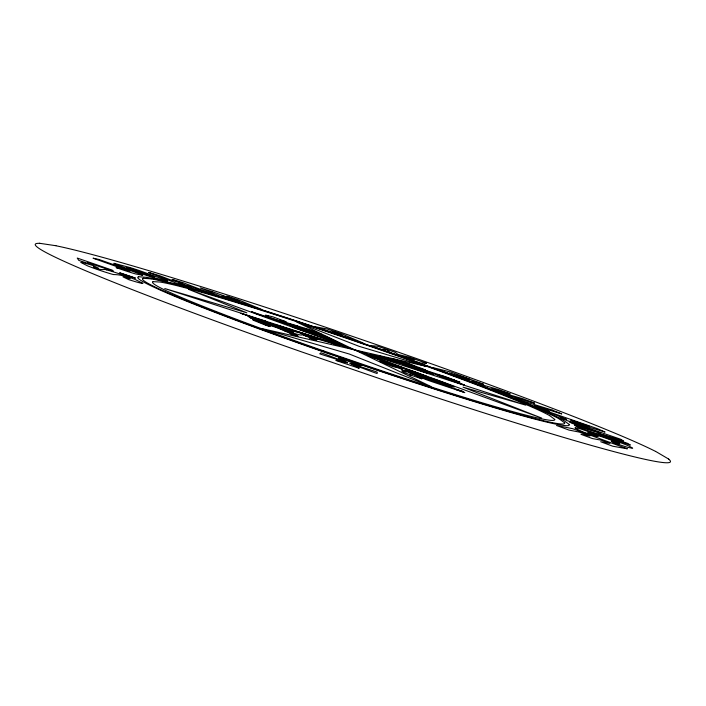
<?xml version="1.0" encoding="UTF-8"?>
<svg xmlns="http://www.w3.org/2000/svg" width="706" height="706" viewBox="0 0 706 706"><rect width="100%" height="100%" fill="white"/><g stroke="black" fill="none" stroke-linecap="round" stroke-linejoin="round"><path stroke-width="1.06" d="M129.745 271.28L93.042 258.184L98.964 259.464L137.132 272.94A14.835 0.635 18.5 0 1 140.335 274.175L142.356 275.093A17.438 0.75 18.5 0 1 142.753 275.322L135.473 273.902A16.6 0.715 18.5 0 1 126.753 271.219A18.727 0.803 18.5 0 1 124.918 270.61L116.058 267.609L119.605 268.051A27.243 1.156 18.5 0 0 123.1 269.26L129.789 271.254M464.636 392.642A13.246 0.644 19.1 0 0 464.689 392.571L432.31 381.805A16.573 0.821 19.1 0 0 431.331 381.487L426.927 379.925A13.414 0.653 19.1 0 1 424.765 379.087L421.914 377.798L423.909 378.125A18.144 0.882 19.1 0 1 425.206 378.451L463.189 391.583L458.353 390.083A11.464 0.556 19.1 0 0 456.985 389.686L455.741 389.377L464.672 392.545M153.025 281.632L160.262 282.056A212.321 9.743 18.9 0 1 341.201 336.435L376.527 348.535A212.321 9.743 18.9 0 1 549.683 415.64M297.906 336.082L296.767 335.835A72.241 3.468 18.7 0 1 295.47 335.526L291.613 334.265A9.09 0.45 18.8 0 1 290.837 333.912L290.457 333.656L291.931 333.929M143.133 278.288L151.031 278.844M138.508 276.734L146.724 277.343M289.063 330.743L269.207 322.845L275.084 325.325A14.738 0.697 18.7 0 1 276.072 325.793L270.804 324.416L274.149 325.704A14.411 0.688 18.8 0 0 274.66 326.093A15.629 0.741 18.8 0 0 275.561 326.525C286.054 330.337 283.318 329.623 289.081 330.761M409.568 374.674L410.989 375.027L403.788 372.415L401.74 370.915L406.418 371.868L402.552 370.341L409.251 372.336L413.487 373.915L409.833 373.077L411.792 373.924L423.768 377.842L419.135 376.554A12.452 0.609 19.1 0 0 417.705 376.192L416.628 376.13L421.914 378.857L409.595 374.709M39.457 243.27L55.906 245.723M411.457 371.921L415.146 373.042L411.421 371.471A38.309 1.827 19 0 0 408.95 370.5L399.049 366.564L407.591 369.82A89.256 3.962 19.1 0 0 411.254 371.259L424.765 376.033A12.399 0.574 19 0 0 426.106 376.369L426.742 376.466L410.274 370.376L411.527 370.924M293.272 325.254L297.853 326.428L296.405 325.934A14.932 0.635 18.8 0 1 294.693 325.466L288.463 323.648L303.253 328.943M265.73 324.813L266.365 324.998L259.014 321.883L276.452 327.531A35.15 1.73 18.7 0 1 277.387 327.902L278.243 328.237A60.698 3.018 18.6 0 1 284.871 331.017M374.992 355.877L403.382 364.27L427.439 373.006L403.453 364.764A30.87 1.368 18.9 0 0 402.958 364.464L408.933 366.229M323.719 336.127L335.888 341.139L333.161 340.513L335.165 341.298A10.246 0.45 18.9 0 0 336.515 341.801L343.24 344.952L327.01 339.418L329.896 340.186A59.436 2.736 18.9 0 1 330.955 340.495L331.82 340.751M323.833 336.162L325.148 336.435L321.645 335.059A11.517 0.503 18.8 0 0 319.421 334.362L316.491 333.585L321.424 335.641A82.911 3.468 18.9 0 0 324.619 336.903L331.105 339.462L320.798 335.535A35.521 1.571 18.8 0 0 318.741 334.723L301.321 328.855A14.173 0.618 18.8 0 0 299.653 328.361L280.785 321.618L287.404 323.56L286.865 323.348M297.058 328.308L291.666 326.331L312.696 333.55L306.404 331.741L307.781 332.42L294.005 327.372L297.129 328.334M482.622 384.991L498.851 389.659L510.191 393.948L491.747 388.75L503.325 393.11L522.934 398.766L534.618 403.188L518.592 398.625A24.886 0.98 19.1 0 1 512.953 396.922A18.277 0.724 19.2 0 1 505.32 394.407A17.553 0.697 19.2 0 1 498.745 392.112L490.82 389.183A44.266 1.721 19.2 0 1 489.284 388.609A63.831 2.453 19.2 0 1 484.316 386.694L483.937 386.553M304.674 329.464L310.358 331.123L296.414 326.781M304.648 329.358L303.633 329.058M332.27 340.883L332.738 341.016L322.289 337.291A23.298 1.015 18.8 0 1 319.138 336.206L313.155 334.053L315.538 334.397L313.446 333.356L290.06 325.237L303.448 329.464A12.514 0.547 18.8 0 1 304.983 330.011L307.357 330.779M453.773 379.881L454.311 380.022L448.319 377.754A46.852 2.047 19 0 0 445.504 376.739L427.068 370.871A10.819 0.468 19 0 0 426.053 370.5L419.32 368.179L426.706 371.012A24.136 1.05 19 0 1 428.586 371.718L447.392 379.087A11.428 0.503 19.1 0 1 448.61 379.554L460.038 383.614A62.084 2.603 19 0 0 462.103 384.276L464.451 384.999L447.445 378.743A51.856 2.171 19.1 0 1 439.511 375.716L437.376 374.851M453.834 379.916L460.012 382.237L459.191 382.025A39.042 1.641 19 0 1 457.965 381.672L441.868 375.707L437.729 374.974M422.267 370.226L426.371 371.55M422.338 370.156L399.375 361.393L408.05 364.64A13.211 0.565 19 0 0 410.31 365.47L420.044 368.761A13.114 0.565 19 0 1 423.635 370.032A14.235 0.618 19 0 1 425.753 370.809L430.951 373.077L426.442 371.471M323.189 335.703L320.674 335.015L329.172 338.395M615.041 442.424L615.2 442.477A10.793 0.494 19.4 0 0 618.412 443.43A11.349 0.521 19.4 0 0 619.559 443.518M354.73 349.902L525.688 405.129L463.057 387.162L541.67 418.076L188.467 289.275L246.809 312.793L164.754 288.542L354.597 349.867M323.119 335.535L331.458 339.092L329.093 338.253M340.424 335.615L377.904 348.473A227.747 10.466 18.9 0 1 563.335 420.238M361.101 365.567L338.73 358.074A14.226 0.777 18.9 0 0 339.63 358.542L346.522 362.24L338.589 359.292A164.419 8.225 19 0 1 330.655 356.301L325.316 354.333A16.847 0.944 18.8 0 0 320.965 352.806L319.73 353.821L322.774 354.844A14.561 0.812 18.8 0 0 325.563 355.736L347.687 362.84L343.751 362.001A176.297 9.302 18.5 0 1 339.083 360.916L336.568 360.413A17.182 0.98 18.9 0 0 335.862 360.457L359.177 368.258A14.932 0.856 18.9 0 0 358.207 367.755L350.988 363.899L359.001 366.873A210.732 13.493 18.7 0 1 367.111 369.926L372.627 371.965A16.697 0.927 19 0 0 377.092 373.527L377.331 372.168L374.33 371.162A14.605 0.821 19 0 0 371.612 370.288L349.823 363.29L353.688 364.12A196.418 11.49 19.3 0 1 358.163 365.161L360.51 365.629A16.397 0.9 18.9 0 0 361.11 365.567M307.198 330.646L311.814 331.926A30.693 1.35 18.9 0 1 313.226 332.358L322.571 334.847L316.747 332.464A12.461 0.529 18.8 0 0 315.82 332.12L310.305 329.984A11.217 0.477 18.8 0 0 307.948 329.172L289.831 323.622A84.614 3.433 18.7 0 1 288.198 323.127L283.397 321.662L286.504 323.224M409.198 366.246L433.625 374.171L429.751 372.803A12.452 0.547 19 0 0 428.895 372.494L421.8 370.085A25.769 1.138 19.1 0 0 419.338 369.335L384.646 357.783L402.332 362.946L392.898 359.592A23.439 1.024 19 0 0 391.3 359.169L390.886 359.063A40.286 1.721 18.9 0 1 389.774 358.78L387.568 358.216L399.472 361.949L380.852 356.318L379.466 356.053L384.24 358.207L370.191 354.209L375.01 356.142A14.897 0.662 19 0 0 376.625 356.724L381.84 358.286L379.669 357.518A18.965 0.838 18.9 0 1 377.895 356.909L375.062 355.903M323.71 350.935L371.568 367.358A212.321 9.743 18.9 0 0 554.651 419.39M409.454 364.508L407.627 363.811L408.121 363.908A12.011 0.512 19 0 1 408.783 364.075L412.375 365.461L409.683 364.375M291.94 333.938L289.928 333.179M296.079 326.49L293.264 325.254M411.925 371.082L423.521 375.345L390.365 363.308A10.775 0.494 19 0 1 389.677 362.999L367.499 355.295L375.963 358.63A58.289 2.63 18.9 0 0 377.013 358.939L381.937 361.101A24.975 1.165 19 0 0 382.017 361.304L401.59 368.373L402.314 368.761L400.955 369.167L401.785 369.626A10.784 0.521 19 0 1 402.561 369.962L408.95 372L405.359 370.685L408.024 371.391A15.232 0.724 19 0 0 409.621 371.841L412.639 372.539L411.492 371.956M289.681 333.082L284.906 331.026M265.765 324.839L270.177 326.534L267.989 325.916A44.628 2.136 18.7 0 1 266.162 325.378L254.416 320.692A51.485 2.48 18.8 0 1 253.428 320.18L252.421 319.483L269.595 324.795L266.427 323.489A12.011 0.574 18.7 0 1 265.88 323.242L265.174 322.695L272.578 325.563A26.325 1.253 18.8 0 0 273.787 326.093L293.343 333.894A12.62 0.609 18.8 0 0 294.517 334.37L297.438 335.624L294.084 334.6L297.914 336.065M414.448 365.726L400.152 360.651L400.629 360.978A38.451 1.615 19 0 0 401.229 361.287L402.102 361.746L393.277 359.045L410.433 365.47L425.718 370.235L422.4 368.638A12.664 0.529 19 0 1 420.785 368.144L414.599 365.867A13.511 0.574 19 0 1 414.493 365.779M655.671 451.425L668.794 459.138M563.467 420.282L569.318 424.5M559.108 418.808L564.685 422.885M549.753 415.649L554.775 419.435M611.361 441.206L614.149 442.997L625.269 446.598A21.533 0.988 19.4 0 0 627.819 447.357L632.488 448.275A51.07 2.339 19.4 0 0 632.638 448.107L628.914 446.024A23.889 1.085 19.4 0 0 625.816 444.727A23.572 1.077 19.4 0 0 622.921 443.58L580.817 428.974A20.421 0.927 19.4 0 0 578.232 428.268L575.187 427.792A61.81 2.815 19.5 0 0 574.94 427.871C581.532 432.081 590.322 434.605 598.061 436.529L587.842 432.363L602.262 436.89A57.839 2.727 19.4 0 1 605.377 437.994L614.847 441.444A12.796 0.582 19.4 0 1 616.347 442.035L617.671 442.574A10.096 0.459 19.4 0 1 619.136 443.236L619.63 443.536M615.076 442.433A15.982 0.724 19.4 0 1 611.352 441.197M483.998 386.57A20.492 0.803 19.1 0 1 479.453 384.735M479.709 384.814A17.103 0.671 19.1 0 1 478.191 383.985A17.103 0.671 19.1 0 1 478.995 384.046M479.056 384.073A30.314 1.2 19.2 0 1 482.56 384.973M106.827 269.921A14.641 0.697 18.4 0 0 105.106 269.463C101.523 269.807 98.425 269.648 93.598 267.15A16.123 0.777 18.4 0 1 93.271 266.974L98.461 268.174L93.016 265.518L84.199 262.932A15.744 0.75 18.4 0 0 82.02 262.411L80.828 262.429L87.473 265.827A20.677 0.997 18.4 0 0 88.832 266.365L92.301 267.689A16.415 0.794 18.4 0 0 96.722 269.277A16.644 0.803 18.4 0 0 105.874 272.322L109.712 273.504A14.649 0.706 18.4 0 0 113.322 274.537C118.405 274.608 123.321 275.305 129.295 278.243A16.176 0.777 18.4 0 1 129.754 278.482L130.133 278.764L123.012 276.884L129.004 279.752L135.455 281.703A22.689 1.094 18.4 0 0 140.679 283.106L142.912 283.397L135.137 279.479A24.339 1.165 18.4 0 0 133.196 278.711L132.675 278.508A20.006 0.953 18.4 0 0 125.65 275.949M106.694 269.868A18.674 0.891 18.4 0 1 125.544 275.922M323.727 350.935A212.321 9.743 18.9 0 1 153.149 281.676M569.186 424.456A227.817 10.475 18.9 0 1 373.042 368.859L321.133 351.058A227.817 10.475 18.9 0 1 138.65 276.778M146.848 277.387A227.738 10.466 18.9 0 1 340.433 335.624M558.984 418.764A222.805 10.237 18.9 0 0 377.454 348.49L340.671 335.871A222.805 10.237 18.9 0 0 151.155 278.888M564.553 422.841A222.875 10.246 18.9 0 1 372.565 368.373L321.962 351.014A222.875 10.246 18.9 0 1 143.265 278.332M655.495 451.363A335.165 15.638 18.9 0 0 386.561 348.076L335.438 330.54A335.165 15.638 18.9 0 0 56.083 245.785M668.591 459.068A335.324 15.656 18.9 0 1 384.161 380.19L301.78 351.941A335.324 15.656 18.9 0 1 39.651 243.332M432.39 379.881L427.174 377.957L437.332 381.319L432.39 379.899M302.177 334.662C302.283 336.541 286.318 330.708 289.654 331.573A13.582 0.653 18.8 0 1 289.257 331.388L287.642 330.699L290.678 331.432A28.505 1.377 18.8 0 1 292.725 332.014L293.246 332.164L290.184 330.911L293.096 331.679L291.675 331.105A10.864 0.521 18.8 0 0 290.678 330.735L288.692 329.967L304.092 333.991L274.943 324.707L279.797 326.066A25.495 1.209 18.8 0 1 282.621 326.949L283.53 327.24A42.819 1.933 18.7 0 0 285.886 327.981L291.499 329.826L280.767 326.728L302.512 333.135A9.84 0.459 18.8 0 1 305.071 334L338.342 345.181A15.453 0.715 18.8 0 1 338.915 345.472L333.523 343.778A19.794 0.909 18.8 0 0 333.629 343.716L302.177 334.662M260.682 320.453L256.057 318.856A13.432 0.635 18.7 0 1 257.478 319.306L260.682 320.471M279.426 320.056L283.724 322.015L280.882 321.204A15.867 0.68 18.7 0 1 278.879 320.577L267.998 316.835A11.825 0.503 18.8 0 1 266.586 316.262L266.144 315.926A14.376 0.609 18.7 0 0 266.391 315.97L268.183 316.138L265.553 315.176L272.542 316.738A11.473 0.485 18.7 0 1 273.893 317.197L286.151 321.795L279.452 320.021M127.001 267.548L152.549 276.567A14.95 0.618 18.5 0 0 153.458 276.796L154.561 276.973L129.322 268.051A14.385 0.591 18.5 0 0 128.351 267.795L127.001 267.548M385.635 363.122L379.802 361.181L392.351 366.432L400.876 368.479L385.644 363.096M167.481 281.138L153.449 277.599A21.427 0.891 18.5 0 1 146.23 275.322L115.802 264.415A22.46 0.927 18.5 0 1 113.842 263.267L130.231 267.618A21.577 0.891 18.5 0 1 134.625 269.012A21.78 0.9 18.5 0 1 139.223 270.53L164.366 279.594A22.407 0.927 18.5 0 1 167.499 281.147L167.472 281.173M257.116 313.923L291.287 325.387L277.546 320.33A10.961 0.468 18.7 0 1 275.252 319.606L251.486 311.734L257.178 313.923M255.334 319.086L253.542 318.706A14.349 0.68 18.7 0 1 251.945 318.256L250.109 317.744L262.994 322.227L260.991 321.159L275.146 325.484L264.265 321.204L265.721 321.345L265.041 321.036L252.342 317.135A44.372 2.136 18.7 0 0 249.898 316.27L240.931 313.296L253.233 317.718L248.035 316.412L249.165 316.835A15.4 0.732 18.7 0 1 250.524 317.303L255.334 319.086M438.347 381.187L438.311 381.196A11.817 0.556 19.1 0 1 437.129 380.843L432.549 379.148A18.232 0.856 19.1 0 1 432.954 379.21L438.347 381.187M483.619 384.311L472.005 380.755L477.397 383.023L476.691 382.952A16.309 0.635 19.1 0 1 476.118 382.82A13.476 0.529 19.1 0 1 472.252 381.69A13.14 0.512 19.1 0 1 466.234 379.713L456.455 376.245A41.098 1.571 19.1 0 1 455.511 375.901L432.407 367.473L451.205 372.194L483.61 384.338M311.522 338.315L312.008 338.748L309.731 338.218L316.632 340.451L314.267 338.906L316.994 339.462L313.137 338.086A32.114 1.474 18.8 0 1 310.349 337.106L303.845 335.218L311.514 338.342M412.419 372.768L409.859 372.23L416.002 374.692L414.043 374.471L414.722 374.824L438.62 382.652A105.45 5.269 19.3 0 1 440.12 383.076C454.823 386.817 445.133 384.955 454.47 386.95A12.514 0.591 19.1 0 0 454.276 386.738L448.133 384.302A13.811 0.653 19.1 0 0 447.375 383.985L437.535 380.26A11.402 0.538 19.1 0 0 435.964 379.722L422.347 375.548A32.423 1.509 19 0 1 421.103 375.204L411.766 372.371A13.599 0.644 19 0 1 412.242 372.627L412.419 372.768M135.296 278.067L119.817 272.878L135.296 278.067M444.904 383.746L439.485 381.893L444.904 383.746M421.756 376.016L439.282 382.325L438.302 382.052A17.032 0.821 19.1 0 0 435.602 381.214L427.642 378.822L416.769 374.436L429.204 378.16L421.756 376.016M464.336 378.345L449.395 373.2L464.319 378.345M309.281 330.434L311.84 331.432A16.238 0.688 18.8 0 0 313.261 331.899L314.938 332.42L310.905 330.867A10.811 0.468 18.8 0 0 310.005 330.611L309.281 330.434M469.711 379.475L456.703 375.018L469.693 379.484M306.245 329.552L296.749 326.34L306.245 329.552M304.207 328.405L309.537 330.276L304.277 328.414M426.389 363.228L420.529 363.105L409.215 359.151L413.998 359.345L400.461 356.089L390.268 352.523L387.047 349.92L381.584 349.488L370.359 345.552L377.825 346.249L395.307 352.365L398.069 354.483L408.827 357.086L426.389 363.228M330.055 331.529L314.373 326.578L327.16 328.978L341.766 333.903L363.166 343.01L330.055 331.529M335.421 332.244L332.111 331.811L341.872 335.094L335.421 332.244M627.193 448.778L612.834 446.236L600.682 441.744L609.984 443.439L601.159 440.173L592.396 438.558L580.985 434.331L589.916 436.026L579.141 432.054L569.027 430.095L556.531 425.48L572.663 428.674L627.193 448.778M425.074 366.07L262.253 328.652L349.276 354.024L430.987 386.544L296.661 322.033L359.23 346.372L425.074 366.07M190.576 286.557L178.415 282.947L191.211 287.907L179.898 284.562L148.692 272.437L160.006 275.817L170.764 279.982L182.916 283.6L172.167 279.444L183.136 282.718L214.333 294.755L203.372 291.507L190.576 286.557M604.874 431.984L567.006 420.591L560.123 417.458L566.733 419.496L544.476 410.345L597.426 428.666L604.874 431.984M600.047 432.919L574.649 425.215L577.102 426.848L630.334 445.054L627.263 443.218L598.167 433.263L623.398 440.897L620.512 439.176L569.265 421.641L571.586 423.176L600.047 432.919M589.325 426.433L575.311 422.135L570.625 420.026L589.325 426.433M552.118 410.062L515.786 398.811L540.514 408.765L549.7 411.598L534.433 405.465L561.791 413.928L552.118 410.062M211.835 291.525L200.301 287.907L222.972 297.323L234.78 301.003L222.063 295.743L261.291 309.272L238.01 299.715L226.679 296.167L239.299 301.365L211.835 291.525M88.365 263.55L78.834 260.426L77.228 258.052L112.413 270.221L113.234 271.095L87.729 262.711L88.365 263.55"/></g></svg>
